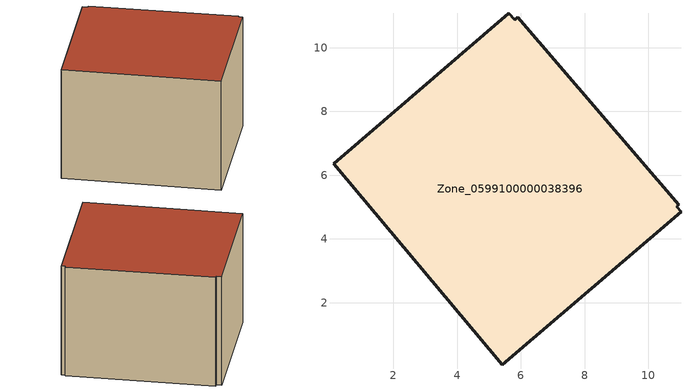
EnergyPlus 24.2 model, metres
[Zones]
Zone_0599100000038396
 floor ground (C_G): 5.42,0.04 0.12,6.37 5.62,11.09 5.81,10.87 5.91,10.95 10.95,5.07 10.89,5.01 11.03,4.86 z0
 wall outside (C_F): 5.81,10.87 5.62,11.09 0.12,6.37 5.42,0.04 11.03,4.86 10.89,5.01 10.95,5.07 5.91,10.95 5.81,10.87 z0:6.17
 roof outside (C_R): 5.42,0.04 11.03,4.86 10.89,5.01 10.95,5.07 5.91,10.95 5.81,10.87 5.62,11.09 0.12,6.37 z6.17
[BUILDING]
Pand.0599100000038396: North Axis=0; Terrain=City; Loads Convergence Tolerance Value=0.04; Temperature Convergence Tolerance Value=0.4; Solar Distribution=FullExterior; Maximum Number of Warmup Days=25; Minimum Number of Warmup Days=1
[Site:Location]
Rotterdam.The.Hague.AP_ZH_NLD Design_Conditions: Latitude=51.96; Longitude=4.45; Time Zone=1; Elevation=-4.5
[SITE:GROUNDTEMPERATURE:BUILDINGSURFACE]
18, 18, 18, 18, 18, 18, 18, 18, 18, 18, 18, 18
[MATERIAL] Thermal Absorptance=0.9; Solar Absorptance=0.7; Visible Absorptance=0.7
Name | Roughness | Thickness | Conductivity | Density | Specific Heat
G.TC.1992-2005 | MediumSmooth | 0.15 | 0.06 | 540 | 1210
F.TC.1992-2005 | Rough | 0.3 | 0.12 | 1920 | 840
R.TC.1992-2005 | MediumRough | 0.2 | 0.08 | 1500 | 1000
[CONSTRUCTION]
C_G: G.TC.1992-2005
C_F: F.TC.1992-2005
C_R: R.TC.1992-2005
[ZONE]
Zone_0599100000038396: Type=1; Multiplier=1; Ceiling Height=Autocalculate; Volume=Autocalculate; Floor Area=autocalculate; Part of Total Floor Area=Yes
[ZONEINFILTRATION:DESIGNFLOWRATE]
Infil_Zone_0599100000038396: Zone or ZoneList or Space or SpaceList=Zone_0599100000038396; Schedule=AlwaysOn; Design Flow Rate Calculation Method=Flow/Area; Flow Rate per Floor Area=0.0015; Constant Term Coefficient=1; Temperature Term Coefficient=0; Velocity Term Coefficient=0; Velocity Squared Term Coefficient=0
[HVACTEMPLATE:ZONE:IDEALLOADSAIRSYSTEM]
Zone_0599100000038396: Maximum Heating Supply Air Temperature=50; Minimum Cooling Supply Air Temperature=13; Maximum Heating Supply Air Humidity Ratio=0.0156; Minimum Cooling Supply Air Humidity Ratio=0.0077; Heating Limit=NoLimit; Cooling Limit=NoLimit; Dehumidification Control Type=ConstantSensibleHeatRatio; Cooling Sensible Heat Ratio=0.7; Dehumidification Setpoint=60; Humidification Control Type=None; Humidification Setpoint=30; Outdoor Air Method=None; Outdoor Air Flow Rate per Person=0.00944; Outdoor Air Flow Rate per Zone Floor Area=0; Outdoor Air Flow Rate per Zone=0; Demand Controlled Ventilation Type=None; Outdoor Air Economizer Type=NoEconomizer; Heat Recovery Type=None; Sensible Heat Recovery Effectiveness=0.7; Latent Heat Recovery Effectiveness=0.65
[ZONECONTROL:THERMOSTAT]
ThermostatControl_Zone_0599100000038396: Zone or ZoneList=Zone_0599100000038396; Control Type Schedule=DualSetpointControlType; Control 1=Thermostat_Zone_0599100000038396; Temperature Difference Between Cutout And Setpoint=0
[THERMOSTATSETPOINT:DUALSETPOINT]
Thermostat_Zone_0599100000038396: Heating Setpoint Temperature Schedule=HeatingSetpoint_Zone_0599100000038396; Cooling Setpoint Temperature Schedule=CoolingSetpoint_Zone_0599100000038396
[SCHEDULE:COMPACT]
HeatingSetpoint_Zone_0599100000038396: Through: 12/31, For: AllDays, Until: 24:00, 21
CoolingSetpoint_Zone_0599100000038396: Through: 12/31, For: AllDays, Until: 24:00, 24
DualSetpointControlType: Through: 12/31, For: AllDays, Until: 24:00, 4
AlwaysOn: Through: 12/31, For: AllDays, Until: 24:00, 1
